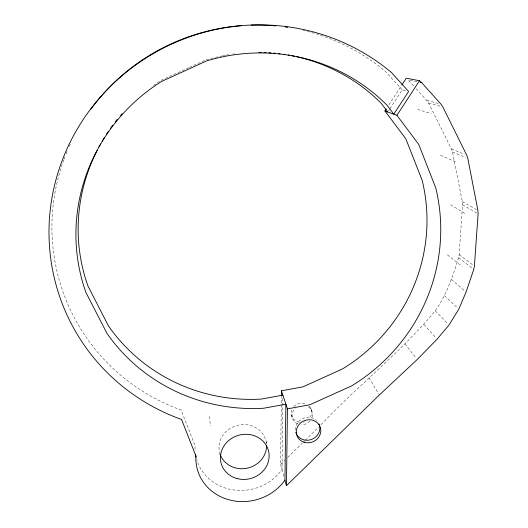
<?xml version="1.0" encoding="UTF-8"?>
<svg xmlns="http://www.w3.org/2000/svg" width="528" height="528" viewBox="0 0 528 528"><rect width="100%" height="100%" fill="white"/><g stroke="black" fill="none" stroke-linecap="round" stroke-linejoin="round"><path stroke-width="0.4" stroke-dasharray="2.64 1.98" d="M283.899 476.355L280.619 464.363L281.365 396.508M282.836 398.409L282.025 469.504A47.817 43.949 -14.4 0 1 234.854 490.116A47.817 43.949 -14.4 0 1 196.713 459.65M320.998 424.763C357.892 385.605 400.811 352.255 435.263 310.827C446.629 294.901 452.72 276.21 458.581 257.756L459.188 254.701L462.508 204.752L462.31 201.617L452.489 151.998L451.466 148.982L428.591 103.092L426.776 100.419L414.902 87.245M388.931 104.848L401.379 85.708M388.681 110.689L389.552 109.349M389.987 108.682L402.211 89.905L406.21 90.882M280.619 464.363L284.717 460.343M287.641 457.472L302.273 443.131M302.854 442.556L304.61 440.834M305.197 440.26L318.655 427.06M188.74 67.729L161.423 80.183A176.887 172.689 -26.1 0 0 153.259 85.642M189.479 67.393L205.524 60.08A176.887 172.689 -26.1 0 1 222.248 55.882M417.041 81.774L408.421 80.065L414.361 86.651M426.776 100.419L438.61 103.521M428.591 103.092L441.289 106.524M417.529 109.415L431.218 113.612M451.466 148.982L464.455 154.275M452.489 151.998L465.617 157.463M440.557 155.199L455.248 161.746M462.31 201.617L476.487 209.669M462.508 204.752L477.391 213.352M450.542 204.791L465.538 213.82M459.188 254.701L473.134 265.195M458.581 257.756L472.487 268.382M447.374 254.806L462.007 266.27M451.361 279.411L465.472 291.515M444.503 295.713L457.631 308.002M435.263 310.827L447.916 323.783M402.211 89.905L385.427 71.392A202.231 197.505 -26.1 0 0 306.187 31.086M423.865 324.423L436.009 338.019M404.996 343.82L416.222 358.268M368.986 377.705L378.913 394.324M310.708 408.151L311.593 410.401M291.41 414.995L292.182 417.285M266.138 441.566L266.726 443.89M219.813 454.417L219.49 452.027A23.905 21.971 -14.4 0 1 238.966 425.007A23.905 21.971 -14.4 0 1 266.409 443.177M209.286 416.341L210.467 425.931M63.756 159.964A202.231 197.505 -26.1 0 0 181.084 410.018L195.083 445.777A47.817 43.949 -14.4 0 0 195.109 450.747M64.033 159.199A202.231 197.505 -26.1 0 1 65.182 156.143M66.066 153.892A202.231 197.505 -26.1 0 1 67.597 150.157M69.221 146.428A202.231 197.505 -26.1 0 1 70.231 144.203M302.993 30.314A202.231 197.505 -26.1 0 1 305.389 30.888M223.054 55.724A176.887 172.689 -26.1 0 1 225.489 55.262M226.307 55.117A176.887 172.689 -26.1 0 1 228.749 54.701M232.835 54.087A176.887 172.689 -26.1 0 1 234.465 53.869M295.456 430.043A12.322 11.332 -20.8 0 1 302.775 418.552A12.322 11.332 -20.8 0 1 316.424 420.394M309.256 406.105A10.322 9.544 -20.7 0 1 309.883 417.78M304.623 421.727A10.322 9.544 -20.7 0 1 303.329 422.103M299.35 422.248A10.322 9.544 -20.7 0 1 291.812 409.992M293.852 406.652A10.322 9.544 -20.7 0 1 306.715 404.197M308.147 406.745A10.382 9.596 -20.7 0 1 311.447 418.968M309.929 421.113A10.382 9.596 -20.7 0 1 301.495 424.69M297.64 423.865A10.382 9.596 -20.7 0 1 295.112 408.421"/><path stroke-width="0.79" d="M281.371 395.69L281.431 390.786L302.768 386.905L342.375 369.013A174.669 170.65 -26.2 0 0 422.129 180.187L405.781 138.706L384.932 110.999L386.265 108.946M284.942 480.157L285.872 404.177L263.69 408.236A181.5 176.913 -25.9 0 1 106.993 333.412L85.919 292.479A181.5 176.913 -25.9 0 1 161.41 81.53L206.719 60.872A181.5 176.913 -25.9 0 1 387.255 105.468L393.796 114.18L408.606 91.469L391.413 72.475A207.511 202.343 -26 0 0 78.613 126.779A207.511 202.343 -26 0 0 181.559 419.496L195.901 456.027A48.992 44.893 -14.5 0 0 229.086 499.831A48.992 44.893 -14.5 0 0 284.942 480.157L286.46 485.681L379.322 395.017L417.199 359.522L437.059 339.2L449.064 324.958L458.825 309.124L466.085 292.043L473.755 269.353L474.401 266.145L478.104 213.767L477.906 210.474L467.808 158.374L466.745 155.206L442.873 106.953L440.972 104.141L421.74 82.711L419.483 80.731L406.27 78.184L401.821 85.021M286.46 485.681L287.43 408.87L281.431 390.786M287.43 408.87L309.83 404.765L351.437 385.988A183.902 179.104 -25.9 0 0 435.785 188.014L418.75 144.434L396.904 115.295L419.483 80.731M282.876 395.142L261.221 399.089A176.887 172.689 -26.1 0 1 108.379 325.802L87.859 285.813A176.887 172.689 -26.1 0 1 97.126 150.454M420.169 82.394L421.74 82.711M384.932 110.999L396.904 115.295M387.809 112.035L381.421 103.541A176.887 172.689 -26.1 0 0 300.782 57.704M99.02 146.85A176.887 172.689 -26.1 0 1 100.597 143.972M102.241 141.121A176.887 172.689 -26.1 0 1 104.372 137.584M106.597 134.086A176.887 172.689 -26.1 0 1 108.438 131.32M110.332 128.581A176.887 172.689 -26.1 0 1 112.768 125.215M115.289 121.902A176.887 172.689 -26.1 0 1 117.355 119.302M120.536 115.48A176.887 172.689 -26.1 0 1 122.159 113.606M258.905 52.378A176.887 172.689 -26.1 0 1 261.347 52.411M263.795 52.477A176.887 172.689 -26.1 0 1 266.244 52.582M268.693 52.721A176.887 172.689 -26.1 0 1 271.141 52.886M273.59 53.09A176.887 172.689 -26.1 0 1 275.22 53.249M278.474 53.599A176.887 172.689 -26.1 0 1 280.097 53.803M283.338 54.245A176.887 172.689 -26.1 0 1 284.948 54.49M288.163 55.018A176.887 172.689 -26.1 0 1 289.76 55.308M292.149 55.763A176.887 172.689 -26.1 0 1 294.525 56.252M296.881 56.773A176.887 172.689 -26.1 0 1 299.231 57.321M196.079 457.274A47.817 43.949 -14.4 0 1 195.598 454.865M90.611 109.547A202.231 197.505 -26.1 0 1 241.362 25.648M251.176 25.126A202.231 197.505 -26.1 0 1 275.708 25.905M285.351 27.027A202.231 197.505 -26.1 0 1 287.734 27.377M266.574 445.645A23.905 21.971 -14.4 0 1 246.596 468.303A23.905 21.971 -14.4 0 1 220.176 454.39M318.998 424.017A12.322 11.332 -20.8 0 1 311.388 439.494A12.322 11.332 -20.8 0 1 295.819 432.241M236.815 478.5A24.493 22.44 -14.5 0 0 268.693 451.638A24.493 22.44 -14.5 0 0 228.796 440.458A24.493 22.44 -14.5 0 0 236.815 478.5M304.385 442.319A12.395 11.392 -20.8 0 0 320.628 428.604A12.395 11.392 -20.8 0 0 300.63 422.895A12.395 11.392 -20.8 0 0 304.385 442.319"/></g></svg>
